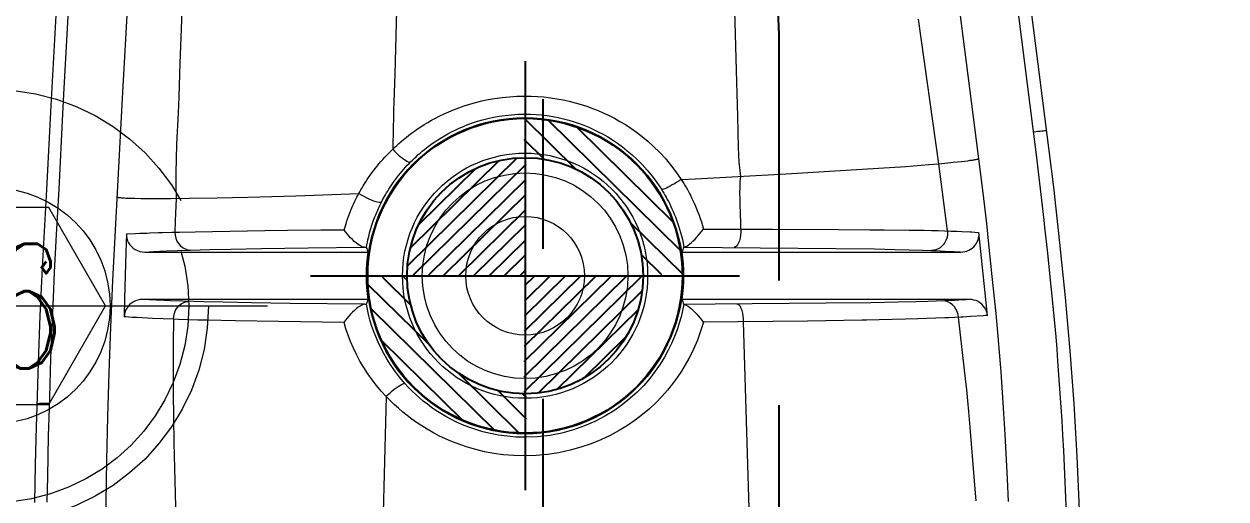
# Model space of a CAD drawing. Header units: inches. Extents: x 160917 to 162189, y -51061 to -50161.
# Drawn here: x 161479.24 to 161509.79, y -50322.12 to -50310.05 of the extents above; entities that cross this region are included whole.
import ezdxf

# ---------------------------------------------------------------- set-up
doc = ezdxf.new("R2010")
doc.units = ezdxf.units.IN
doc.header["$LTSCALE"] = 2
doc.header["$MEASUREMENT"] = 0
for name, pattern in [('ACAD_ISO02W100', [15, 12, -3]), ('CENTER', [50.8, 31.75, -6.35, 6.35, -6.35]), ('HIDDEN', [9.525, 6.35, -3.175])]:
    doc.linetypes.add(name, pattern=pattern)
for name, color, linetype in [('DEFAULT_1', 7, 'CENTER'), ('PIN', 4, 'CONTINUOUS'), ('SCREW', 52, 'HIDDEN'), ('y-cut', 7, 'CONTINUOUS'), ('壓塊', 157, 'CONTINUOUS')]:
    doc.layers.add(name, color=color, linetype=linetype)
for name, color, linetype, lineweight in [('dim', 3, 'CONTINUOUS', 15), ('PRODUCT', 1, 'CONTINUOUS', 15), ('截面', 191, 'CONTINUOUS', 15), ('螺絲', 42, 'ACAD_ISO02W100', 15)]:
    doc.layers.add(name, color=color, linetype=linetype, lineweight=lineweight)
doc.styles.add('ROMANC', font='romanc', dxfattribs={"width": 0.6, "height": 1})

# ---------------------------------------------------------------- blocks, each defined once
blk = doc.blocks.new('20160823.165622')
at = {"layer": '截面', "linetype": 'Continuous', "ltscale": 0.3}
h = blk.add_hatch(dxfattribs=at)
h.set_pattern_fill('ANSI31', color=256, scale=15, style=0)
h.set_pattern_definition([(45, (-3383.3948, 1002.8706), (-1.3258252, 1.3258252), [])])
h.paths.add_polyline_path([(-73.824, 61.266, 1), (-92.824, 61.266, 1)])
h.paths.add_polyline_path([(-22.197, 84.62, 0.373533), (-22.044, 83.982), (-17.561, 80.78), (-17.398, 80.674), (-17.228, 80.584), (-17.053, 80.509), (-16.871, 80.45), (-16.682, 80.406), (-16.492, 80.379), (-16.3, 80.369), (-16.106, 80.375), (-15.915, 80.399), (-15.727, 80.439), (-15.542, 80.495), (-15.363, 80.567), (-15.192, 80.655), (-15.028, 80.757), (-14.874, 80.873), (-14.732, 81.001), (-14.601, 81.141), (-14.481, 81.295), (-6.885, 91.928), (-6.779, 92.091), (-6.689, 92.26), (-6.615, 92.435), (-6.555, 92.618), (-6.511, 92.807), (-6.484, 92.997), (-6.474, 93.19), (-6.481, 93.384), (-6.504, 93.575), (-6.545, 93.764), (-6.602, 93.95), (-6.674, 94.128), (-6.761, 94.3), (-6.864, 94.465), (-6.98, 94.619), (-7.108, 94.761), (-7.249, 94.893), (-7.403, 95.013), (-12.093, 98.364, 0.382846), (-12.756, 98.29), (-13.983, 96.876), (-15.164, 95.437), (-16.3, 93.973), (-17.39, 92.485), (-18.435, 90.971), (-19.438, 89.428), (-20.4, 87.855), (-21.32, 86.252)])
h.paths.add_polyline_path([(-3.987, 77.836), (-3.979, 77.644), (-3.954, 77.453), (-3.912, 77.264), (-3.854, 77.08), (-3.78, 76.902), (-3.691, 76.73), (-3.588, 76.568), (-3.471, 76.416), (-3.34, 76.274), (-3.199, 76.144), (-3.048, 76.028), (-2.886, 75.925), (-2.714, 75.835), (2.724, 73.299, 0.401701), (3.379, 73.522), (4.215, 75.163), (5.025, 76.816), (5.808, 78.481), (6.564, 80.157), (7.293, 81.844), (7.996, 83.545), (8.673, 85.26), (9.324, 86.988), (9.949, 88.728, 0.385263), (9.688, 89.347), (4.684, 91.68), (4.503, 91.755), (4.32, 91.812), (4.133, 91.854), (3.942, 91.879), (3.748, 91.888), (3.555, 91.879), (3.363, 91.854), (3.173, 91.812), (2.989, 91.754), (2.811, 91.68), (2.638, 91.59), (2.476, 91.487), (2.323, 91.369), (2.18, 91.238), (2.051, 91.097), (1.935, 90.946), (1.832, 90.784), (1.742, 90.612), (-3.779, 78.772), (-3.854, 78.591), (-3.912, 78.408), (-3.953, 78.221), (-3.978, 78.03)])
h.paths.add_polyline_path([(-5.724, 139.049), (-5.562, 128.95), (-5.55, 128.785), (-5.523, 128.627), (-5.479, 128.473), (-5.418, 128.324), (-5.342, 128.179), (-5.252, 128.045), (-5.148, 127.921), (-5.031, 127.808), (-4.904, 127.708), (-4.767, 127.622), (-4.62, 127.551), (-4.469, 127.495), (-4.314, 127.456), (-4.155, 127.434), (-3.99, 127.427), (9.395, 127.642), (9.56, 127.653), (9.718, 127.681), (9.872, 127.725), (10.021, 127.785), (10.166, 127.862), (10.3, 127.951), (10.424, 128.055), (10.537, 128.173), (10.637, 128.3), (10.723, 128.437), (10.794, 128.583), (10.85, 128.735), (10.889, 128.89), (10.911, 129.049), (10.918, 129.214), (10.76, 139.065, 0.409527), (10.26, 139.557), (-5.224, 139.557, 0.418916)])
h.paths.add_polyline_path([(-93.609, 92.793), (-93.598, 92.6), (-93.571, 92.41), (-93.527, 92.221), (-93.467, 92.038), (-93.392, 91.862), (-93.302, 91.692), (-93.196, 91.529), (-87.589, 83.68), (-87.469, 83.527), (-87.339, 83.387), (-87.197, 83.26), (-87.043, 83.144), (-86.879, 83.041), (-86.707, 82.954), (-86.528, 82.882), (-86.342, 82.825), (-86.153, 82.785), (-85.961, 82.761), (-85.766, 82.755), (-85.573, 82.765), (-85.382, 82.792), (-85.193, 82.836), (-85.01, 82.896), (-84.834, 82.971), (-84.665, 83.061), (-84.501, 83.167), (-81.445, 85.35, 0.414214), (-81.213, 86.745), (-88.229, 96.567, 0.414214), (-89.624, 96.799), (-92.686, 94.612), (-92.838, 94.492), (-92.978, 94.362), (-93.105, 94.22), (-93.221, 94.067), (-93.323, 93.903), (-93.411, 93.732), (-93.482, 93.553), (-93.539, 93.367), (-93.579, 93.179), (-93.602, 92.987)])
h.paths.add_polyline_path([(-111.785, 86.571), (-107.088, 75.443, 0.425093), (-105.745, 74.926), (-102.029, 76.658), (-101.856, 76.748), (-101.694, 76.852), (-101.543, 76.968), (-101.401, 77.098), (-101.269, 77.241), (-101.151, 77.394), (-101.048, 77.557), (-100.958, 77.729), (-100.883, 77.908), (-100.825, 78.092), (-100.783, 78.282), (-100.758, 78.473), (-100.75, 78.666), (-100.758, 78.859), (-100.783, 79.05), (-100.825, 79.235), (-100.882, 79.418), (-100.956, 79.597), (-105.034, 88.343), (-105.124, 88.515), (-105.227, 88.677), (-105.343, 88.829), (-105.473, 88.97), (-105.616, 89.102), (-105.769, 89.219), (-105.931, 89.323), (-106.103, 89.412), (-106.281, 89.486), (-106.465, 89.544), (-106.654, 89.586), (-106.845, 89.611), (-107.037, 89.62), (-107.231, 89.611), (-107.421, 89.586), (-107.607, 89.545), (-107.789, 89.487), (-107.969, 89.413), (-111.286, 87.866, 0.403417)])
h.paths.add_polyline_path([(6.029, 102.701), (6.04, 102.519), (6.066, 102.34), (6.108, 102.163), (6.164, 101.988), (6.233, 101.819), (6.317, 101.657), (6.414, 101.501), (6.524, 101.355), (6.645, 101.218), (6.777, 101.091), (6.919, 100.976), (7.07, 100.873), (7.229, 100.783), (7.395, 100.706), (7.565, 100.644), (7.74, 100.596), (7.921, 100.561), (12.733, 99.863, 0.404229), (13.297, 100.269), (13.602, 102.074), (13.869, 103.881), (14.097, 105.692), (14.286, 107.505), (14.436, 109.321), (14.547, 111.142), (14.62, 112.97), (14.653, 114.804), (14.648, 116.644, 0.410269), (14.148, 117.137), (8.99, 117.137), (8.803, 117.129), (8.62, 117.106), (8.441, 117.068), (8.264, 117.014), (8.091, 116.945), (7.925, 116.863), (7.767, 116.767), (7.616, 116.658), (7.476, 116.537), (7.347, 116.404), (7.228, 116.261), (7.122, 116.109), (7.03, 115.948), (6.951, 115.78), (6.887, 115.606), (6.838, 115.43), (6.803, 115.248), (6.784, 115.062), (6.032, 102.885)])
h.paths.add_polyline_path([(-9.989, 114.513), (-9.984, 112.88), (-9.966, 111.248), (-9.933, 109.616), (-9.886, 107.984), (-9.826, 106.353), (-9.751, 104.722), (-9.663, 103.091, 0.356031), (-9.235, 102.625), (-4.838, 101.987), (-4.633, 101.967), (-4.431, 101.966), (-4.231, 101.983), (-4.032, 102.018), (-3.835, 102.073), (-3.646, 102.144), (-3.464, 102.233), (-3.289, 102.339), (-3.126, 102.459), (-2.975, 102.594), (-2.835, 102.744), (-2.711, 102.904), (-2.603, 103.075), (-2.509, 103.256), (-2.434, 103.444), (-2.376, 103.636), (-2.336, 103.834), (-2.313, 104.038), (-1.58, 115.926), (-1.577, 116.128), (-1.592, 116.327), (-1.625, 116.522), (-1.675, 116.716), (-1.743, 116.905), (-1.828, 117.086), (-1.929, 117.259), (-2.046, 117.424), (-2.176, 117.576), (-2.32, 117.715), (-2.477, 117.842), (-2.643, 117.954), (-2.819, 118.049), (-3.004, 118.129), (-3.194, 118.191), (-3.387, 118.236), (-3.584, 118.263), (-3.787, 118.273), (-9.457, 118.273, 0.408821), (-9.957, 117.782), (-9.98, 116.147)])
h.paths.add_polyline_path([(-117.289, 114.429), (-117.278, 113.089), (-117.245, 111.75), (-117.188, 110.413), (-117.108, 109.078), (-117.005, 107.746), (-116.879, 106.413), (-116.73, 105.082), (-116.557, 103.75), (-116.36, 102.42, 0.411006), (-115.229, 101.585), (-112.19, 102.026), (-112.009, 102.06), (-111.833, 102.108), (-111.663, 102.171), (-111.498, 102.247), (-111.338, 102.338), (-111.187, 102.441), (-111.045, 102.556), (-110.912, 102.683), (-110.791, 102.82), (-110.682, 102.967), (-110.585, 103.122), (-110.501, 103.285), (-110.431, 103.453), (-110.375, 103.628), (-110.334, 103.806), (-110.308, 103.984), (-110.297, 104.166), (-110.3, 104.35), (-110.855, 113.353), (-110.875, 113.54), (-110.91, 113.721), (-110.959, 113.898), (-111.023, 114.071), (-111.102, 114.24), (-111.194, 114.4), (-111.3, 114.552), (-111.418, 114.696), (-111.548, 114.828), (-111.688, 114.949), (-111.839, 115.059), (-111.997, 115.155), (-112.162, 115.237), (-112.335, 115.306), (-112.512, 115.359), (-112.691, 115.397), (-112.874, 115.42), (-113.061, 115.428), (-116.289, 115.428, 0.41394)])
h.paths.add_polyline_path([(-99.071, 114.42), (-99.068, 114.217), (-98.561, 105.996), (-98.539, 105.794), (-98.5, 105.598), (-98.443, 105.408), (-98.369, 105.222), (-98.277, 105.042), (-98.171, 104.872), (-98.049, 104.712), (-97.911, 104.563), (-97.762, 104.428), (-97.601, 104.307), (-97.429, 104.2), (-97.249, 104.11), (-97.061, 104.038), (-96.867, 103.982), (-96.67, 103.944), (-96.472, 103.924), (-96.272, 103.923), (-96.07, 103.939), (-93.042, 104.307, 0.379232), (-92.163, 105.3), (-92.163, 115.564, 0.414214), (-93.163, 116.564), (-96.863, 116.564), (-97.065, 116.555), (-97.262, 116.528), (-97.455, 116.483), (-97.644, 116.421), (-97.829, 116.341), (-98.005, 116.246), (-98.172, 116.134), (-98.329, 116.007), (-98.473, 115.868), (-98.603, 115.716), (-98.72, 115.551), (-98.821, 115.378), (-98.905, 115.196), (-98.974, 115.007), (-99.024, 114.813), (-99.057, 114.618)])
blk = doc.blocks.new('20140813.092309')
at = {"layer": '螺絲', "color": 137, "linetype": 'CENTER', "ltscale": 0.25}
for p, q in [((0, -7.042), (0, 7.042)), ((-7, 0), (7, 0))]:
    blk.add_line(p, q, dxfattribs=at)
at = {"layer": '螺絲', "color": 137, "linetype": 'Continuous'}
blk.add_lwpolyline([(-1.443, 2.5), (-2.887, 0), (-1.443, -2.5), (1.443, -2.5), (2.887, 0), (1.443, 2.5)], close=True, dxfattribs=at)
at = {"layer": '螺絲', "color": 137, "linetype": 'HIDDEN'}
blk.add_circle((0, 0), 5.5, dxfattribs=at)
at = {"layer": '螺絲', "color": 137}
for radius in [5, 3]:
    blk.add_circle((0, 0), radius, dxfattribs=at)
at = {"layer": 'dim', "style": 'ROMANC', "width": 0.8}
blk.add_text('M6', height=3.1716, dxfattribs=at).set_placement((-2.976, -1.589))

msp = doc.modelspace()

# ---------------------------------------------------------------- hatches: boundary and pattern name
at = {"layer": 'PIN', "linetype": 'Continuous'}
h = msp.add_hatch(dxfattribs=at)
h.set_pattern_fill('ANSI31', color=135, scale=3.090909, angle=90.5, style=0)
h.set_pattern_definition([(135.5, (161809.41, -50335.6804), (-0.27080585, -0.27557404), [])])
h.paths.add_polyline_path([(161488.976, -50316.469, 0.414214), (161492.002, -50319.443), (161492.011, -50320.443, -0.414214), (161487.976, -50316.478), (161487.726, -50316.48)])
h.paths.add_polyline_path([(161491.941, -50312.443, -0.414214), (161495.976, -50316.408), (161494.976, -50316.417, 0.414214), (161491.95, -50313.443)])
h = msp.add_hatch(dxfattribs=at)
h.set_pattern_fill('ANSI31', color=135, scale=2.181818, angle=89.5, style=0)
h.set_pattern_definition([(44.5, (161267.90493, -50330.02232), (0.19115707, -0.19452285), [])])
h.paths.add_polyline_path([(161491.976, -50316.443), (161494.976, -50316.469, -0.414214), (161491.95, -50319.443)])
h.paths.add_polyline_path([(161492.002, -50313.443), (161491.976, -50316.443), (161488.976, -50316.417, -0.414214)])

# ---------------------------------------------------------------- linework, layer by layer
at = {"layer": 'DEFAULT_1', "color": 2, "linetype": 'CENTER', "ltscale": 0.3}
msp.add_line((161492.428, -50289.092), (161492.428, -50388.532), dxfattribs=at)
at = {"layer": 'PIN', "color": 135, "linetype": 'Continuous'}
for p, q in [((161491.976, -50310.993), (161491.976, -50321.893)), ((161486.526, -50316.443), (161497.426, -50316.443))]:
    msp.add_line(p, q, dxfattribs=at)
for radius in [4, 3]:
    msp.add_circle((161491.976, -50316.443), radius, dxfattribs=at)
at = {"layer": 'PRODUCT', "linetype": 'ByBlock'}
for p, q in [((161479.928, -50312.121), (161480.251, -50306.297)), ((161504.222, -50307.562), (161504.876, -50312.646)), ((161502.787, -50307.883), (161503.444, -50313.003)), ((161488.738, -50308.49), (161488.663, -50311.32)), ((161481.919, -50308.674), (161481.735, -50311.929)), ((161483.253, -50309.727), (161483.202, -50311.042)), ((161502.488, -50313.596), (161501.979, -50309.925)), ((161483.202, -50311.042), (161483.173, -50311.895)), ((161488.663, -50311.32), (161488.641, -50312.025)), ((161481.735, -50311.929), (161481.493, -50316.566)), ((161483.173, -50311.895), (161483.158, -50312.307)), ((161479.819, -50314.248), (161479.928, -50312.121)), ((161480.132, -50314.246), (161480.229, -50312.33)), ((161504.876, -50312.646), (161504.965, -50313.37)), ((161503.444, -50313.003), (161503.601, -50314.27)), ((161504.965, -50313.37), (161505.102, -50314.523)), ((161498.608, -50313.854), (161500.126, -50313.764)), ((161500.126, -50313.764), (161500.96, -50313.711)), ((161500.96, -50313.711), (161501.649, -50313.663)), ((161501.649, -50313.663), (161502.236, -50313.617)), ((161502.236, -50313.617), (161502.488, -50313.596)), ((161502.714, -50315.304), (161502.488, -50313.596)), ((161502.724, -50313.574), (161502.855, -50313.561)), ((161502.855, -50313.561), (161502.969, -50313.549)), ((161502.969, -50313.549), (161503.068, -50313.538)), ((161503.068, -50313.538), (161503.154, -50313.528)), ((161503.154, -50313.528), (161503.228, -50313.519)), ((161495.945, -50313.995), (161496.304, -50313.977)), ((161496.304, -50313.977), (161498.608, -50313.854)), ((161479.711, -50316.23), (161479.819, -50314.248)), ((161486.154, -50314.409), (161487.752, -50314.355)), ((161481.604, -50314.436), (161481.604, -50314.437)), ((161482.21, -50314.477), (161482.386, -50314.478)), ((161482.386, -50314.478), (161482.594, -50314.478)), ((161482.594, -50314.478), (161482.967, -50314.477)), ((161482.967, -50314.477), (161483.438, -50314.472)), ((161483.112, -50314.476), (161483.086, -50315.048)), ((161483.438, -50314.472), (161484.149, -50314.461)), ((161484.149, -50314.461), (161484.932, -50314.443)), ((161484.932, -50314.443), (161486.154, -50314.409)), ((161483.086, -50315.048), (161483.075, -50315.336)), ((161483.594, -50315.325), (161485.362, -50315.293)), ((161485.362, -50315.293), (161485.935, -50315.286)), ((161485.935, -50315.286), (161486.788, -50315.279)), ((161486.788, -50315.279), (161487.378, -50315.276)), ((161496.51, -50315.257), (161497.462, -50315.26)), ((161497.462, -50315.26), (161498.266, -50315.262)), ((161498.266, -50315.262), (161499.952, -50315.27)), ((161501.1, -50315.28), (161501.742, -50315.282)), ((161501.742, -50315.282), (161501.934, -50315.283)), ((161501.934, -50315.283), (161502.123, -50315.286)), ((161502.123, -50315.286), (161502.306, -50315.29)), ((161502.306, -50315.29), (161502.479, -50315.295)), ((161502.479, -50315.295), (161502.799, -50315.307)), ((161502.799, -50315.307), (161502.951, -50315.312)), ((161505.181, -50315.216), (161505.242, -50315.796)), ((161481.842, -50315.377), (161481.829, -50315.852)), ((161481.842, -50315.377), (161482.074, -50315.368)), ((161482.074, -50315.368), (161482.184, -50315.364)), ((161482.184, -50315.364), (161482.256, -50315.361)), ((161482.439, -50315.356), (161482.658, -50315.348)), ((161482.658, -50315.348), (161482.76, -50315.345)), ((161482.76, -50315.345), (161482.999, -50315.338)), ((161482.999, -50315.338), (161483.197, -50315.333)), ((161483.197, -50315.333), (161483.594, -50315.325)), ((161502.951, -50315.312), (161503.079, -50315.318)), ((161503.329, -50315.329), (161503.409, -50315.335)), ((161503.536, -50315.58), (161503.511, -50315.342)), ((161503.729, -50317.452), (161503.536, -50315.58)), ((161503.748, -50315.554), (161503.842, -50316.46)), ((161481.829, -50315.852), (161481.797, -50317.025)), ((161482.308, -50315.84), (161482.418, -50315.833)), ((161482.308, -50315.84), (161487.982, -50315.84)), ((161482.418, -50315.833), (161482.525, -50315.828)), ((161482.525, -50315.828), (161482.697, -50315.82)), ((161482.697, -50315.82), (161482.87, -50315.812)), ((161482.87, -50315.812), (161483.141, -50315.802)), ((161483.141, -50315.802), (161483.47, -50315.791)), ((161483.47, -50315.791), (161483.962, -50315.777)), ((161483.962, -50315.777), (161484.499, -50315.764)), ((161484.499, -50315.764), (161485.275, -50315.75)), ((161485.275, -50315.75), (161486.467, -50315.733)), ((161486.467, -50315.733), (161487.893, -50315.719)), ((161495.97, -50315.84), (161503.052, -50315.84)), ((161496.032, -50315.713), (161499.872, -50315.747)), ((161499.872, -50315.747), (161500.86, -50315.763)), ((161500.86, -50315.763), (161501.38, -50315.773)), ((161501.38, -50315.773), (161501.74, -50315.783)), ((161501.74, -50315.783), (161502.08, -50315.793)), ((161502.08, -50315.793), (161502.306, -50315.801)), ((161502.306, -50315.801), (161502.523, -50315.81)), ((161502.523, -50315.81), (161502.642, -50315.816)), ((161502.642, -50315.816), (161502.793, -50315.823)), ((161502.793, -50315.823), (161502.879, -50315.828)), ((161502.879, -50315.828), (161502.954, -50315.833)), ((161479.656, -50317.463), (161479.711, -50316.23)), ((161479.989, -50317), (161480.018, -50316.354)), ((161479.927, -50318.534), (161479.989, -50317)), ((161481.797, -50317.025), (161481.787, -50317.489)), ((161487.982, -50317.046), (161482.256, -50317.046)), ((161482.597, -50317.063), (161482.426, -50317.055)), ((161482.8, -50317.072), (161482.597, -50317.063)), ((161482.952, -50317.077), (161482.8, -50317.072)), ((161483.277, -50317.089), (161482.952, -50317.077)), ((161483.812, -50317.105), (161483.277, -50317.089)), ((161484.305, -50317.117), (161483.812, -50317.105)), ((161485.025, -50317.131), (161484.305, -50317.117)), ((161486.007, -50317.147), (161485.025, -50317.131)), ((161503.271, -50317.046), (161495.97, -50317.046)), ((161499.627, -50317.144), (161496.811, -50317.169)), ((161500.767, -50317.128), (161499.627, -50317.144)), ((161501.458, -50317.115), (161500.767, -50317.128)), ((161501.904, -50317.105), (161501.458, -50317.115)), ((161502.212, -50317.096), (161501.904, -50317.105)), ((161502.427, -50317.089), (161502.212, -50317.096)), ((161502.637, -50317.081), (161502.427, -50317.089)), ((161502.78, -50317.075), (161502.637, -50317.081)), ((161502.899, -50317.069), (161502.78, -50317.075)), ((161502.999, -50317.064), (161502.899, -50317.069)), ((161503.082, -50317.059), (161502.999, -50317.064)), ((161503.131, -50317.056), (161503.082, -50317.059)), ((161503.178, -50317.053), (161503.131, -50317.056)), ((161503.224, -50317.05), (161503.178, -50317.053)), ((161503.271, -50317.046), (161503.224, -50317.05)), ((161487.899, -50317.166), (161486.007, -50317.147)), ((161496.811, -50317.169), (161496.032, -50317.173)), ((161479.61, -50318.644), (161479.656, -50317.463)), ((161481.992, -50317.501), (161481.907, -50317.496)), ((161482.118, -50317.508), (161481.992, -50317.501)), ((161482.507, -50317.526), (161482.118, -50317.508)), ((161482.774, -50317.538), (161482.507, -50317.526)), ((161483.041, -50317.548), (161482.774, -50317.538)), ((161483.164, -50317.551), (161483.041, -50317.548)), ((161483.9, -50317.574), (161483.657, -50317.568)), ((161484.618, -50317.59), (161483.9, -50317.574)), ((161485.709, -50317.609), (161484.618, -50317.59)), ((161487.377, -50317.628), (161485.709, -50317.609)), ((161499.151, -50317.598), (161496.507, -50317.625)), ((161501.644, -50317.547), (161500.976, -50317.563)), ((161501.958, -50317.538), (161501.644, -50317.547)), ((161502.641, -50317.515), (161501.958, -50317.538)), ((161502.743, -50317.511), (161502.641, -50317.515)), ((161503.052, -50317.497), (161502.743, -50317.511)), ((161503.138, -50318.767), (161502.994, -50317.499)), ((161503.63, -50317.46), (161503.294, -50317.482)), ((161503.68, -50317.456), (161503.63, -50317.46)), ((161503.729, -50317.452), (161503.68, -50317.456)), ((161505.463, -50317.992), (161505.49, -50318.313)), ((161505.49, -50318.313), (161505.512, -50318.61)), ((161479.572, -50319.777), (161479.61, -50318.644)), ((161479.903, -50319.213), (161479.927, -50318.534)), ((161505.512, -50318.61), (161505.594, -50319.783)), ((161479.885, -50319.819), (161479.903, -50319.213)), ((161488.445, -50319.509), (161488.344, -50323.318)), ((161479.867, -50320.514), (161479.885, -50319.819)), ((161503.299, -50320.405), (161503.255, -50319.892)), ((161505.594, -50319.783), (161505.616, -50320.122)), ((161505.616, -50320.122), (161505.637, -50320.491)), ((161505.637, -50320.491), (161505.658, -50320.88)), ((161479.844, -50321.554), (161479.867, -50320.514)), ((161505.658, -50320.88), (161505.687, -50321.484)), ((161479.517, -50322.205), (161479.536, -50321.244)), ((161479.833, -50322.2), (161479.844, -50321.554)), ((161505.687, -50321.484), (161505.712, -50322.082)), ((161505.712, -50322.082), (161505.725, -50322.459))]:
    msp.add_line(p, q, dxfattribs=at)
for points in [[(161480.229, -50312.33), (161480.266, -50311.673), (161480.614, -50305.279)], [(161504.429, -50306.532), (161505.403, -50314.189), (161505.561, -50315.603), (161505.699, -50316.994), (161505.819, -50318.354), (161505.92, -50319.692), (161505.999, -50321.036), (161506.056, -50322.395), (161506.091, -50323.761)], [(161497.382, -50312.384), (161497.356, -50311.522), (161497.272, -50308.479)], [(161488.661, -50313.18), (161488.714, -50313.132), (161488.768, -50313.082), (161488.826, -50313.032), (161488.887, -50312.98), (161488.951, -50312.928), (161489.018, -50312.875), (161489.089, -50312.821), (161489.163, -50312.767), (161489.242, -50312.712), (161489.324, -50312.657), (161489.411, -50312.602), (161489.503, -50312.546), (161489.599, -50312.491), (161489.7, -50312.436), (161489.807, -50312.381), (161489.918, -50312.327), (161490.036, -50312.275), (161490.16, -50312.224), (161490.289, -50312.174), (161490.425, -50312.126), (161490.568, -50312.082), (161490.718, -50312.039), (161490.875, -50312.001), (161491.04, -50311.967), (161491.211, -50311.936), (161491.39, -50311.912), (161491.577, -50311.894), (161491.77, -50311.883), (161491.97, -50311.877)], [(161491.97, -50311.877), (161492.132, -50311.879), (161492.293, -50311.887), (161492.455, -50311.9), (161492.618, -50311.919), (161492.781, -50311.944), (161492.941, -50311.973), (161493.097, -50312.008), (161493.251, -50312.047), (161493.402, -50312.091), (161493.549, -50312.138), (161493.693, -50312.191), (161493.835, -50312.247), (161493.974, -50312.308), (161494.111, -50312.372), (161494.249, -50312.443), (161494.387, -50312.52), (161494.526, -50312.603), (161494.666, -50312.695), (161494.809, -50312.796), (161494.954, -50312.906), (161495.099, -50313.026), (161495.244, -50313.158), (161495.39, -50313.3), (161495.533, -50313.454), (161495.673, -50313.622), (161495.81, -50313.803), (161495.945, -50313.995)], [(161488.641, -50312.025), (161488.635, -50312.243), (161488.624, -50312.854)], [(161483.158, -50312.307), (161483.121, -50313.096), (161483.106, -50313.468), (161483.1, -50313.821), (161483.102, -50314.158), (161483.112, -50314.476)], [(161489.068, -50313.548), (161489.111, -50313.506), (161489.156, -50313.462), (161489.204, -50313.418), (161489.254, -50313.373), (161489.307, -50313.326), (161489.362, -50313.279), (161489.421, -50313.232), (161489.482, -50313.184), (161489.547, -50313.135), (161489.615, -50313.086), (161489.686, -50313.036), (161489.762, -50312.987), (161489.841, -50312.937), (161489.925, -50312.887), (161490.013, -50312.838), (161490.105, -50312.789), (161490.202, -50312.74), (161490.304, -50312.693), (161490.412, -50312.647), (161490.524, -50312.602), (161490.642, -50312.559), (161490.766, -50312.519), (161490.895, -50312.481), (161491.03, -50312.447), (161491.172, -50312.415), (161491.32, -50312.389), (161491.474, -50312.367), (161491.635, -50312.35), (161491.803, -50312.339), (161491.976, -50312.336)], [(161491.976, -50312.336), (161492.116, -50312.338), (161492.256, -50312.345), (161492.397, -50312.357), (161492.539, -50312.374), (161492.681, -50312.397), (161492.82, -50312.424), (161492.956, -50312.455), (161493.09, -50312.49), (161493.221, -50312.529), (161493.348, -50312.572), (161493.473, -50312.619), (161493.597, -50312.67), (161493.718, -50312.724), (161493.837, -50312.783), (161493.958, -50312.847), (161494.079, -50312.916), (161494.2, -50312.992), (161494.323, -50313.075), (161494.448, -50313.166), (161494.574, -50313.265), (161494.701, -50313.373), (161494.828, -50313.492), (161494.955, -50313.62), (161495.081, -50313.759), (161495.205, -50313.91), (161495.325, -50314.072), (161495.441, -50314.246)], [(161497.456, -50313.917), (161497.414, -50313.561), (161497.399, -50313.184), (161497.393, -50312.791), (161497.382, -50312.384)], [(161488.624, -50312.854), (161488.619, -50313.044), (161488.612, -50313.228)], [(161504.894, -50312.786), (161504.953, -50312.779), (161505.011, -50312.772), (161505.065, -50312.766), (161505.113, -50312.761), (161505.155, -50312.757), (161505.187, -50312.755), (161505.209, -50312.754), (161505.222, -50312.754), (161505.225, -50312.755)], [(161487.752, -50314.355), (161487.777, -50314.309), (161487.804, -50314.26), (161487.833, -50314.211), (161487.863, -50314.16), (161487.895, -50314.108), (161487.928, -50314.055), (161487.963, -50314.001), (161488, -50313.945), (161488.039, -50313.889), (161488.08, -50313.832), (161488.122, -50313.775), (161488.167, -50313.717), (161488.213, -50313.659), (161488.261, -50313.601), (161488.31, -50313.543), (161488.36, -50313.486), (161488.411, -50313.431), (161488.462, -50313.377), (161488.512, -50313.325), (161488.562, -50313.275), (161488.661, -50313.18)], [(161488.612, -50313.228), (161488.658, -50313.276), (161488.705, -50313.324), (161488.754, -50313.369), (161488.802, -50313.411), (161488.849, -50313.449), (161488.894, -50313.482), (161488.936, -50313.51), (161488.973, -50313.532), (161489.006, -50313.547), (161489.032, -50313.555), (161489.053, -50313.556), (161489.066, -50313.55)], [(161503.228, -50313.519), (161503.261, -50313.514), (161503.292, -50313.51), (161503.32, -50313.506), (161503.345, -50313.502), (161503.369, -50313.499), (161503.39, -50313.495), (161503.41, -50313.492), (161503.427, -50313.489), (161503.443, -50313.486), (161503.457, -50313.483), (161503.468, -50313.48), (161503.478, -50313.477), (161503.486, -50313.475), (161503.493, -50313.472), (161503.498, -50313.47), (161503.501, -50313.468), (161503.503, -50313.467)], [(161488.334, -50314.56), (161488.356, -50314.518), (161488.379, -50314.475), (161488.403, -50314.431), (161488.429, -50314.385), (161488.457, -50314.338), (161488.485, -50314.291), (161488.516, -50314.242), (161488.547, -50314.193), (161488.581, -50314.143), (161488.615, -50314.092), (161488.652, -50314.041), (161488.689, -50313.989), (161488.729, -50313.937), (161488.769, -50313.885), (161488.811, -50313.833), (161488.853, -50313.783), (161488.897, -50313.733), (161488.94, -50313.684), (161488.983, -50313.637), (161489.026, -50313.592), (161489.068, -50313.548)], [(161502.488, -50313.596), (161502.572, -50313.588), (161502.724, -50313.574)], [(161495.945, -50313.995), (161495.889, -50314.032), (161495.832, -50314.069), (161495.775, -50314.104), (161495.718, -50314.136), (161495.664, -50314.166), (161495.614, -50314.192), (161495.568, -50314.214), (161495.528, -50314.231), (161495.495, -50314.243), (161495.469, -50314.25), (161495.451, -50314.251), (161495.441, -50314.246)], [(161495.945, -50313.995), (161495.978, -50314.047), (161496.011, -50314.101), (161496.044, -50314.156), (161496.078, -50314.213), (161496.111, -50314.272), (161496.144, -50314.333), (161496.177, -50314.396), (161496.209, -50314.461), (161496.242, -50314.528), (161496.274, -50314.598), (161496.306, -50314.671), (161496.337, -50314.746), (161496.368, -50314.824), (161496.398, -50314.904), (161496.427, -50314.988), (161496.456, -50315.075), (161496.484, -50315.164), (161496.51, -50315.257)], [(161497.443, -50314.635), (161497.439, -50314.485), (161497.437, -50314.338), (161497.439, -50314.194), (161497.445, -50314.054), (161497.456, -50313.917)], [(161480.018, -50316.354), (161480.069, -50315.394), (161480.132, -50314.246)], [(161487.378, -50315.276), (161487.401, -50315.198), (161487.425, -50315.121), (161487.449, -50315.048), (161487.473, -50314.977), (161487.499, -50314.909), (161487.524, -50314.843), (161487.55, -50314.78), (161487.576, -50314.719), (161487.601, -50314.661), (161487.627, -50314.604), (161487.653, -50314.551), (161487.678, -50314.499), (161487.703, -50314.449), (161487.728, -50314.401), (161487.752, -50314.355)], [(161487.752, -50314.355), (161487.812, -50314.391), (161487.875, -50314.425), (161487.939, -50314.458), (161488.004, -50314.488), (161488.066, -50314.514), (161488.125, -50314.536), (161488.179, -50314.554), (161488.227, -50314.566), (161488.267, -50314.573), (161488.299, -50314.574), (161488.321, -50314.57), (161488.334, -50314.56)], [(161495.441, -50314.246), (161495.471, -50314.294), (161495.501, -50314.344), (161495.531, -50314.395), (161495.561, -50314.448), (161495.591, -50314.503), (161495.621, -50314.56), (161495.651, -50314.619), (161495.68, -50314.68), (161495.71, -50314.743), (161495.739, -50314.809), (161495.768, -50314.877), (161495.796, -50314.948), (161495.824, -50315.022), (161495.851, -50315.098), (161495.878, -50315.177), (161495.903, -50315.259), (161495.928, -50315.344), (161495.951, -50315.432), (161495.973, -50315.523), (161495.994, -50315.618), (161496.013, -50315.715)], [(161503.601, -50314.27), (161503.7, -50315.114), (161503.748, -50315.554)], [(161481.604, -50314.437), (161481.605, -50314.44), (161481.608, -50314.443), (161481.613, -50314.446), (161481.622, -50314.449), (161481.634, -50314.451), (161481.649, -50314.454), (161481.668, -50314.457), (161481.69, -50314.459), (161481.718, -50314.462), (161481.75, -50314.464), (161481.788, -50314.466), (161481.831, -50314.468), (161481.879, -50314.47), (161481.933, -50314.472), (161481.992, -50314.473), (161482.058, -50314.475), (161482.21, -50314.477)], [(161487.942, -50315.722), (161487.954, -50315.656), (161487.967, -50315.592), (161487.981, -50315.529), (161487.995, -50315.468), (161488.01, -50315.408), (161488.026, -50315.35), (161488.042, -50315.294), (161488.058, -50315.239), (161488.075, -50315.186), (161488.092, -50315.134), (161488.109, -50315.084), (161488.126, -50315.035), (161488.144, -50314.988), (161488.161, -50314.943), (161488.179, -50314.899), (161488.196, -50314.856), (161488.214, -50314.815), (161488.231, -50314.774), (161488.249, -50314.736), (161488.266, -50314.698), (161488.283, -50314.662), (161488.3, -50314.627), (161488.317, -50314.593), (161488.334, -50314.56)], [(161497.462, -50315.26), (161497.458, -50315.1), (161497.443, -50314.635)], [(161505.102, -50314.523), (161505.161, -50315.035), (161505.181, -50315.216)], [(161487.893, -50315.719), (161487.857, -50315.713), (161487.818, -50315.697), (161487.776, -50315.674), (161487.731, -50315.645), (161487.684, -50315.61), (161487.636, -50315.57), (161487.59, -50315.526), (161487.543, -50315.479), (161487.498, -50315.43), (161487.456, -50315.38), (161487.416, -50315.328), (161487.378, -50315.276)], [(161496.032, -50315.713), (161496.057, -50315.704), (161496.088, -50315.689), (161496.125, -50315.666), (161496.165, -50315.636), (161496.207, -50315.598), (161496.251, -50315.557), (161496.296, -50315.512), (161496.341, -50315.464), (161496.386, -50315.413), (161496.43, -50315.362), (161496.471, -50315.31), (161496.51, -50315.257)], [(161497.462, -50315.26), (161497.46, -50315.339), (161497.452, -50315.415), (161497.439, -50315.488), (161497.422, -50315.553), (161497.401, -50315.61), (161497.377, -50315.656), (161497.349, -50315.691), (161497.32, -50315.712), (161497.29, -50315.721)], [(161499.952, -50315.27), (161500.734, -50315.277), (161501.1, -50315.28)], [(161502.714, -50315.304), (161502.716, -50315.366), (161502.709, -50315.429), (161502.695, -50315.489), (161502.673, -50315.547), (161502.644, -50315.602), (161502.609, -50315.651), (161502.568, -50315.695), (161502.522, -50315.732), (161502.471, -50315.761), (161502.418, -50315.783), (161502.362, -50315.796), (161502.306, -50315.801)], [(161481.842, -50315.377), (161481.845, -50315.438), (161481.856, -50315.496), (161481.873, -50315.552), (161481.899, -50315.605), (161481.932, -50315.656), (161481.971, -50315.701), (161482.017, -50315.741), (161482.069, -50315.776), (161482.125, -50315.804), (161482.183, -50315.823), (161482.244, -50315.835), (161482.308, -50315.84)], [(161482.256, -50315.361), (161482.365, -50315.358), (161482.439, -50315.356)], [(161483.075, -50315.336), (161483.081, -50315.415), (161483.099, -50315.491), (161483.129, -50315.562), (161483.168, -50315.627), (161483.217, -50315.683), (161483.273, -50315.729), (161483.335, -50315.763), (161483.402, -50315.784), (161483.47, -50315.791)], [(161503.052, -50315.84), (161503.105, -50315.837), (161503.155, -50315.829), (161503.204, -50315.815), (161503.253, -50315.795), (161503.299, -50315.77), (161503.342, -50315.74), (161503.38, -50315.707), (161503.414, -50315.67), (161503.443, -50315.629), (161503.468, -50315.585), (161503.488, -50315.538), (161503.502, -50315.49), (161503.511, -50315.442), (161503.514, -50315.393), (161503.511, -50315.342)], [(161503.079, -50315.318), (161503.285, -50315.327), (161503.329, -50315.329)], [(161503.409, -50315.335), (161503.479, -50315.34), (161503.511, -50315.342)], [(161487.893, -50315.719), (161487.903, -50315.719), (161487.912, -50315.719), (161487.919, -50315.72), (161487.926, -50315.72), (161487.932, -50315.721), (161487.936, -50315.721), (161487.939, -50315.721), (161487.941, -50315.722), (161487.942, -50315.722)], [(161496.032, -50315.713), (161496.028, -50315.713), (161496.025, -50315.714), (161496.022, -50315.714), (161496.019, -50315.714), (161496.017, -50315.714), (161496.015, -50315.715), (161496.014, -50315.715), (161496.013, -50315.715), (161496.013, -50315.715)], [(161502.954, -50315.833), (161503.022, -50315.838), (161503.052, -50315.84)], [(161505.242, -50315.796), (161505.43, -50317.641), (161505.447, -50317.821), (161505.463, -50317.992)], [(161503.842, -50316.46), (161503.937, -50317.4), (161503.985, -50317.886), (161504.028, -50318.381), (161504.068, -50318.888), (161504.104, -50319.407), (161504.139, -50319.937), (161504.171, -50320.479)], [(161481.493, -50316.566), (161481.441, -50317.753), (161481.397, -50318.908), (161481.362, -50320.032), (161481.336, -50321.127), (161481.317, -50322.195), (161481.31, -50323.235), (161481.31, -50323.347)], [(161482.256, -50317.046), (161482.193, -50317.05), (161482.133, -50317.062), (161482.076, -50317.08), (161482.021, -50317.106), (161481.97, -50317.139), (161481.924, -50317.178), (161481.885, -50317.221), (161481.851, -50317.269), (161481.824, -50317.32), (161481.805, -50317.374), (161481.793, -50317.43), (161481.787, -50317.489)], [(161482.426, -50317.055), (161482.297, -50317.048), (161482.256, -50317.046)], [(161483.041, -50317.548), (161483.048, -50317.469), (161483.065, -50317.393), (161483.095, -50317.322), (161483.134, -50317.257), (161483.182, -50317.201), (161483.239, -50317.156), (161483.301, -50317.122), (161483.367, -50317.101), (161483.435, -50317.094)], [(161502.994, -50317.499), (161502.983, -50317.426), (161502.96, -50317.355), (161502.928, -50317.29), (161502.886, -50317.231), (161502.836, -50317.18), (161502.779, -50317.139), (161502.717, -50317.108), (161502.651, -50317.09), (161502.584, -50317.083)], [(161503.729, -50317.452), (161503.72, -50317.398), (161503.705, -50317.345), (161503.684, -50317.296), (161503.656, -50317.249), (161503.621, -50317.204), (161503.582, -50317.164), (161503.538, -50317.13), (161503.489, -50317.1), (161503.438, -50317.076), (161503.384, -50317.06), (161503.329, -50317.05), (161503.271, -50317.046)], [(161487.899, -50317.166), (161487.863, -50317.173), (161487.823, -50317.189), (161487.781, -50317.214), (161487.735, -50317.245), (161487.687, -50317.283), (161487.639, -50317.324), (161487.591, -50317.37), (161487.543, -50317.419), (161487.498, -50317.47), (161487.455, -50317.522), (161487.414, -50317.575), (161487.376, -50317.628)], [(161487.899, -50317.166), (161487.908, -50317.166), (161487.915, -50317.166), (161487.922, -50317.165), (161487.928, -50317.165), (161487.933, -50317.165), (161487.937, -50317.164), (161487.94, -50317.164), (161487.941, -50317.164), (161487.942, -50317.163)], [(161488.931, -50319.19), (161488.83, -50319.074), (161488.732, -50318.952), (161488.638, -50318.825), (161488.548, -50318.693), (161488.462, -50318.556), (161488.383, -50318.416), (161488.309, -50318.275), (161488.241, -50318.132), (161488.18, -50317.989), (161488.125, -50317.846), (161488.076, -50317.704), (161488.034, -50317.564), (161487.998, -50317.428), (161487.967, -50317.294), (161487.942, -50317.163)], [(161496.013, -50317.171), (161495.981, -50317.327), (161495.943, -50317.488), (161495.896, -50317.652), (161495.84, -50317.819), (161495.776, -50317.989), (161495.701, -50318.162), (161495.615, -50318.337), (161495.518, -50318.514), (161495.408, -50318.692), (161495.283, -50318.872), (161495.144, -50319.051), (161494.991, -50319.228), (161494.823, -50319.399), (161494.641, -50319.565), (161494.443, -50319.724), (161494.229, -50319.874), (161494, -50320.015), (161493.753, -50320.144), (161493.487, -50320.261), (161493.204, -50320.361), (161492.91, -50320.442), (161492.607, -50320.501), (161492.295, -50320.537), (161491.976, -50320.549)], [(161496.032, -50317.173), (161496.028, -50317.173), (161496.025, -50317.172), (161496.022, -50317.172), (161496.019, -50317.172), (161496.017, -50317.172), (161496.015, -50317.171), (161496.014, -50317.171), (161496.013, -50317.171), (161496.013, -50317.171)], [(161496.032, -50317.173), (161496.056, -50317.181), (161496.087, -50317.197), (161496.123, -50317.219), (161496.163, -50317.25), (161496.205, -50317.286), (161496.248, -50317.327), (161496.293, -50317.372), (161496.338, -50317.42), (161496.382, -50317.47), (161496.426, -50317.521), (161496.467, -50317.572), (161496.506, -50317.625)], [(161497.53, -50317.617), (161497.527, -50317.54), (161497.519, -50317.464), (161497.507, -50317.393), (161497.49, -50317.329), (161497.47, -50317.274), (161497.447, -50317.228), (161497.421, -50317.194), (161497.393, -50317.173), (161497.365, -50317.165)], [(161481.907, -50317.496), (161481.826, -50317.491), (161481.787, -50317.489)], [(161483.041, -50317.548), (161483.036, -50318.161), (161483.033, -50318.782), (161483.034, -50319.41), (161483.039, -50320.044), (161483.049, -50320.685), (161483.064, -50321.333), (161483.082, -50321.989), (161483.103, -50322.651), (161483.128, -50323.321)], [(161483.657, -50317.568), (161483.412, -50317.56), (161483.164, -50317.551)], [(161488.445, -50319.509), (161488.32, -50319.374), (161488.202, -50319.233), (161488.089, -50319.087), (161487.98, -50318.934), (161487.876, -50318.774), (161487.78, -50318.612), (161487.693, -50318.448), (161487.613, -50318.282), (161487.542, -50318.117), (161487.479, -50317.953), (161487.423, -50317.79), (161487.377, -50317.628)], [(161496.507, -50317.625), (161496.463, -50317.774), (161496.413, -50317.924), (161496.356, -50318.076), (161496.291, -50318.231), (161496.22, -50318.388), (161496.139, -50318.547), (161496.049, -50318.707), (161495.95, -50318.869), (161495.841, -50319.031), (161495.722, -50319.193), (161495.592, -50319.354), (161495.451, -50319.513), (161495.298, -50319.669), (161495.135, -50319.822), (161494.96, -50319.97), (161494.773, -50320.112), (161494.575, -50320.249), (161494.364, -50320.378), (161494.14, -50320.499), (161493.904, -50320.612), (161493.655, -50320.713), (161493.392, -50320.802), (161493.118, -50320.879), (161492.836, -50320.94), (161492.55, -50320.983), (161492.257, -50321.01), (161491.958, -50321.021)], [(161497.833, -50324.362), (161497.779, -50324.223), (161497.742, -50324.074), (161497.72, -50323.915), (161497.708, -50323.747), (161497.704, -50323.571), (161497.7, -50323.388), (161497.696, -50323.199), (161497.53, -50317.617)], [(161500.976, -50317.563), (161500.656, -50317.57), (161500.547, -50317.572), (161499.151, -50317.598)], [(161503.294, -50317.482), (161503.107, -50317.494), (161503.052, -50317.497)], [(161503.255, -50319.892), (161503.229, -50319.623), (161503.201, -50319.346), (161503.17, -50319.061), (161503.138, -50318.767)], [(161488.445, -50319.509), (161488.493, -50319.462), (161488.544, -50319.415), (161488.596, -50319.37), (161488.648, -50319.328), (161488.699, -50319.29), (161488.748, -50319.257), (161488.792, -50319.229), (161488.833, -50319.207), (161488.867, -50319.192), (161488.896, -50319.184), (161488.917, -50319.184), (161488.931, -50319.19)], [(161491.976, -50320.549), (161491.742, -50320.543), (161491.517, -50320.523), (161491.303, -50320.493), (161491.099, -50320.454), (161490.905, -50320.406), (161490.722, -50320.352), (161490.55, -50320.292), (161490.387, -50320.228), (161490.235, -50320.16), (161490.092, -50320.089), (161489.958, -50320.016), (161489.831, -50319.941), (161489.712, -50319.865), (161489.599, -50319.788), (161489.492, -50319.709), (161489.39, -50319.628), (161489.294, -50319.547), (161489.199, -50319.463), (161489.107, -50319.375), (161489.017, -50319.284), (161488.931, -50319.19)], [(161491.958, -50321.021), (161491.688, -50321.011), (161491.429, -50320.99), (161491.183, -50320.959), (161490.948, -50320.916), (161490.725, -50320.862), (161490.514, -50320.801), (161490.315, -50320.735), (161490.128, -50320.663), (161489.952, -50320.587), (161489.787, -50320.509), (161489.633, -50320.428), (161489.487, -50320.345), (161489.349, -50320.26), (161489.219, -50320.174), (161489.096, -50320.086), (161488.978, -50319.997), (161488.866, -50319.906), (161488.757, -50319.812), (161488.65, -50319.715), (161488.546, -50319.613), (161488.445, -50319.509)], [(161479.536, -50321.244), (161479.558, -50320.27), (161479.572, -50319.777)], [(161479.888, -50319.69), (161479.831, -50319.689), (161479.776, -50319.688), (161479.725, -50319.689), (161479.679, -50319.691), (161479.639, -50319.693), (161479.607, -50319.697), (161479.584, -50319.701), (161479.574, -50319.704)], [(161503.442, -50322.16), (161503.426, -50321.965), (161503.299, -50320.405)], [(161504.171, -50320.479), (161504.227, -50321.603), (161504.25, -50322.183)]]:
    msp.add_lwpolyline(points, dxfattribs=at)
for radius in [4.02, 3.115, 2.613, 1.508]:
    msp.add_circle((161491.976, -50316.443), radius, dxfattribs=at)
for start, end in [(171.4146, 188.5854), (351.4146, 8.5854)]:
    msp.add_arc((161491.976, -50316.443), 4.039, start, end, dxfattribs=at)
for centre, start_param, end_param in [((161491.976, -50313.951), -4.349125, -4.323714), ((161491.976, -50313.951), -1.959471, -1.932593), ((161491.976, -50318.935), 1.182121, 1.207402), ((161491.976, -50318.935), -1.209027, -1.182121)]:
    msp.add_ellipse(centre, major_axis=(0, 4.984), ratio=0.866047, start_param=start_param, end_param=end_param, dxfattribs=at)
at = {"layer": '壓塊', "color": 153, "linetype": 'HIDDEN', "ltscale": 0.5}
msp.add_lwpolyline([(161466.428, -50302.211), (161490.428, -50302.211, -0.414214), (161498.428, -50310.211), (161498.428, -50324.211, -0.414214), (161490.428, -50332.211), (161466.428, -50332.211, -0.414214), (161458.428, -50324.211), (161458.428, -50310.211, -0.414214)], format="xyb", close=True, dxfattribs=at)

# ---------------------------------------------------------------- block references
at = {"layer": 'SCREW', "linetype": 'ByBlock', "ltscale": 0.3}
msp.add_blockref('20140813.092309', (161478.428, -50317.211), dxfattribs=at)
at = {"layer": 'y-cut', "linetype": 'ByBlock'}
msp.add_blockref('20160823.165622', (161597.661, -50439.265), dxfattribs=at)

doc.saveas('drawing.dxf')
